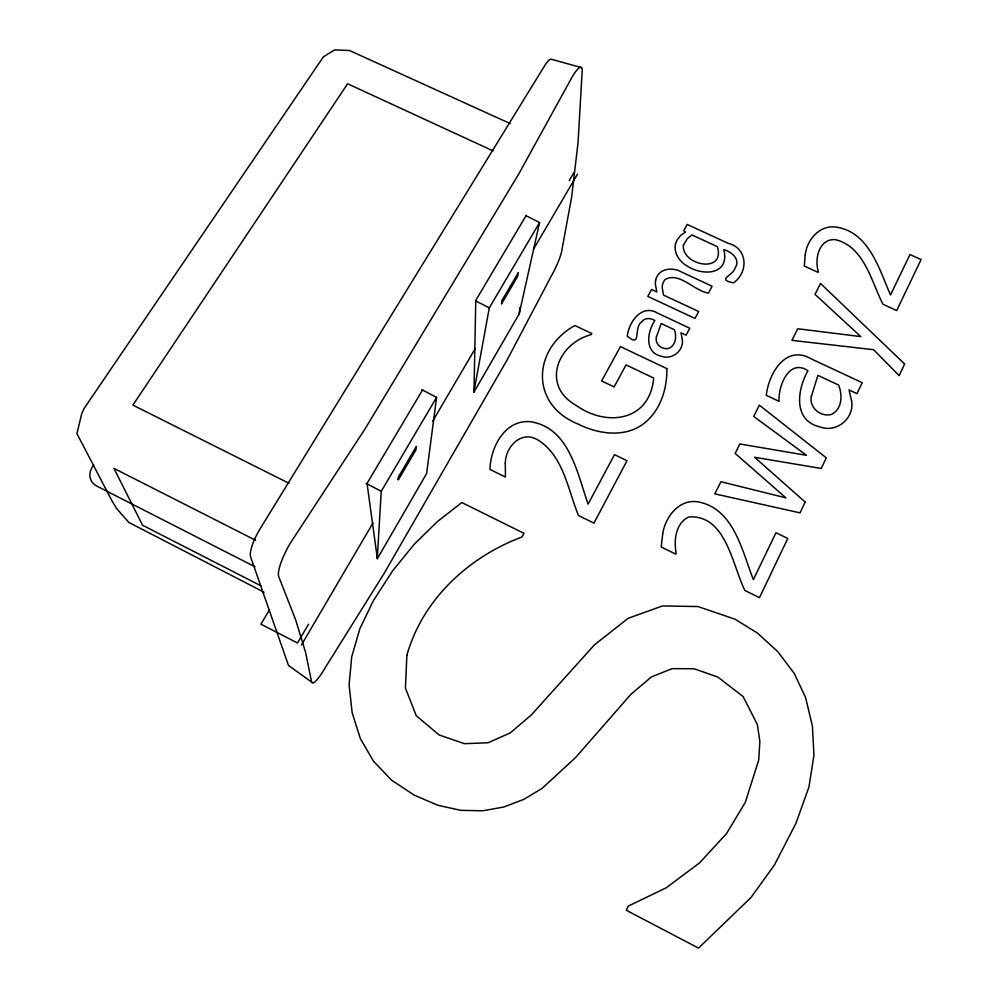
<?xml version="1.0" encoding="UTF-8"?>
<svg xmlns="http://www.w3.org/2000/svg" width="998" height="998" viewBox="0 0 998 998"><rect width="100%" height="100%" fill="white"/><g stroke="black" fill="none" stroke-linecap="round" stroke-linejoin="round"><path stroke-width="1.5" d="M377.269 558.618L381.248 491.303L436.588 397.366L421.817 389.707M519.284 313.958L519.721 307.783M436.588 397.366L426.62 473.514L377.369 558.668L367.039 483.419L422.715 389.669M473.888 392.027L489.294 307.883L539.556 222.554L526.071 215.718M539.556 222.554L519.185 313.908L473.988 392.077L475.759 300.373L526.333 215.219M308.544 624.199L297.479 643.011L260.915 624.174L269.497 609.865M569.222 180.588L573.962 172.517M301.408 645.045L372.99 522.964M432.783 421.006L475.26 348.551M533.468 249.275L577.518 174.151M93.725 465.08L92.228 467.326A15.332 13.61 -21.3 0 0 96.818 486.088L255.039 566.802M581.447 67.59L551.857 59.393A21.569 4.765 -66.6 0 0 544.06 66.654L260.316 528.453A24.177 6.188 -62.2 0 0 250.573 556.709L288.484 665.441L311.638 682.121A23.553 4.491 -62.2 0 0 324.949 668.136L384.13 573.401L507.433 359.355L551.644 275.361A21.008 3.693 -65.1 0 0 562.049 249.226L571.679 196.818L578.067 142.39L582.096 72.455A25.486 5.202 -66.4 0 0 572.54 76.272L518.636 174.188L365.405 428.329L290.443 542.999A28.58 6.749 -62.4 0 0 278.617 576.308L295.658 619.845L305.563 652.293L311.638 682.121M510.165 123.565L349.5 50.511L334.679 49.9L323.414 56.799L84.169 408.369L81.786 413.434L76.933 433.643L112.238 501.333L116.579 508.469L128.854 522.465L264.071 592.226M492.975 150.835L347.616 83.782L132.896 405.113L288.909 483.244M255.6 540.28L113.959 468.374L142.552 525.235L260.89 585.789M475.522 300.822L489.294 307.883M366.154 483.394L381.248 491.303M811.349 396.468C808.979 407.708 820.643 417.152 831.259 414.494C842.262 409.33 842.674 394.946 838.582 385.041L817.911 375.373L811.349 396.468M851.606 400.947C854.587 418.274 836.661 433.107 820.281 426.994C792.612 420.719 797.252 389.619 807.943 370.707C788.931 358.02 778.091 386.401 779.026 401.346L766.277 395.333C768.71 373.364 785.9 343.961 811.386 358.956L862.222 382.683L856.983 393.649L849.011 389.919L851.606 400.947M505.3 463.646L505.425 477.019L489.968 469.434C490.492 447.279 504.976 419.135 530.687 421.755C569.496 427.893 577.193 473.401 588.121 504.077L614.494 454.651L627.006 460.702L593.947 523.127L578.453 515.517C567.8 489.407 563.383 455.263 537.223 439.557C520.669 430.225 505.113 447.466 505.3 463.646M406.872 655.324L405.425 688.109L416.291 715.753L439.145 734.977L464.469 743.685L488.072 742.774L510.252 732.919L531.335 714.93L594.496 644.808L628.141 618.311L662.472 605.948L697.939 606.547L734.965 619.184L757.507 633.119L777.741 651.619L794.271 673.488L805.598 697.565L812.409 726.082L813.944 755.374L808.904 787.173L795.93 823.3L774.56 864.779L751.045 897.464L698.525 948.1L626.27 910.238L628.229 906.109L666.227 887.796L699.61 862.833L726.519 833.592L745.281 802.38L758.73 760.027L759.865 741.427L757.345 724.486L743.098 696.529L717.724 676.993L694.072 668.772L672.165 668.635L651.357 676.956L630.973 694.246L575.596 757.544L541.976 788.482L523.738 799.41L503.741 807.033L482.783 810.775L460.839 810.351L437.947 805.274L414.17 795.119L391.403 780.024L373.477 761.187L360.39 738.682L352.132 712.647L349.1 684.828L351.695 656.884L359.804 628.865L373.302 600.771L392.763 570.619L414.245 544.259L437.374 521.592L461.825 502.555L523.962 533.294L521.929 536.999C468.598 556.946 422.503 599.524 406.872 655.324M666.889 368.611C667.101 388.284 661.1 408.768 645.781 421.992C626.819 438.272 599.087 434.554 578.241 424.125C530.013 404.851 532.134 349.2 574.898 325.523L591.802 333.532L591.215 334.592C557.034 343.736 540.966 385.802 576.27 405.462C606.784 427.269 649.935 421.156 653.678 378.03L626.07 364.906L614.107 386.925L601.607 380.962L620.419 346.605L666.889 368.611M656.422 336.937C654.551 344.11 662.111 350.111 668.847 348.389C675.933 345.271 676.831 336.214 674.361 329.714L661.212 323.539L656.422 336.937M682.37 339.831C683.667 351.034 671.916 360.066 661.425 356.286C644.122 352.581 647.166 331.735 654.863 320.545C650.684 317.963 644.733 317.389 641.589 321.955C633.206 327.531 642.013 348.626 627.293 336.176C628.84 322.067 641.652 303.704 657.395 313.048L689.768 328.23L686.063 335.203L680.998 332.821L682.37 339.831M805.224 254.789L804.301 266.054L818.023 272.354L818.323 271.743C814.443 259.106 818.759 238.609 835.251 239.62C864.28 246.543 871.117 281.199 882.968 304.265L896.691 310.565L921.067 259.567L909.964 254.54L890.503 294.946C879.051 268.936 869.046 231.935 836.025 227.07C819.707 224.762 806.995 239.682 805.224 254.789M662.684 533.98L661.237 547.004L675.833 554.152L676.182 553.453C673.725 540.492 675.446 523.339 688.72 516.964C726.02 514.257 732.407 565.379 744.87 590.467L759.49 597.627L787.771 538.446L775.957 532.732L753.378 579.613C741.913 550.646 733.792 507.807 697.091 501.695C678.453 499.424 665.204 517.276 662.684 533.98M655.686 279.964L655.262 283.619L656.784 291.927L651.569 289.495L647.802 296.369L694.97 318.437L698.662 311.488L663.47 295.046L662.26 287.823A14.97 13.174 12.6 0 1 665.03 279.615C678.952 271.132 694.97 291.491 708.455 293.075L712.098 286.226L681.659 272.092C672.764 266.678 658.293 268.312 655.686 279.964M675.521 243.749C669.67 272.329 732.894 287.1 723.849 249.65C731.771 251.808 740.915 259.555 735.002 268.175C733.019 275.935 715.878 279.315 733.53 282.858C748.687 272.18 747.739 248.228 728.29 243.362L687.185 224.45L683.767 230.7L685.551 232.01L680.648 235.403L676.869 240.343L675.521 243.749M683.43 245.059C681.098 265.256 725.696 274.512 717.387 246.668L691.888 234.929L687.373 238.584L683.43 245.059M398.676 476.545L397.79 479.452L398.389 479.813L415.929 449.911L416.303 446.505L398.676 476.545M502.256 300.024L501.458 304.028L517.438 276.783L518.311 272.666L502.256 300.024M904.637 363.996L899.161 375.66L873.612 349.699L791.913 340.355L797.739 328.754L860.8 336.613L815.017 294.385L820.506 283.457L904.637 363.996M805.174 502.056L800.009 512.86L714.805 493.86L720.905 481.722L785.925 497.865L735.139 453.379L739.867 443.973L806.496 455.313L753.702 416.428L759.353 405.176L826.294 457.857L821.217 468.474L754.638 457.271L805.174 502.056"/></g></svg>
